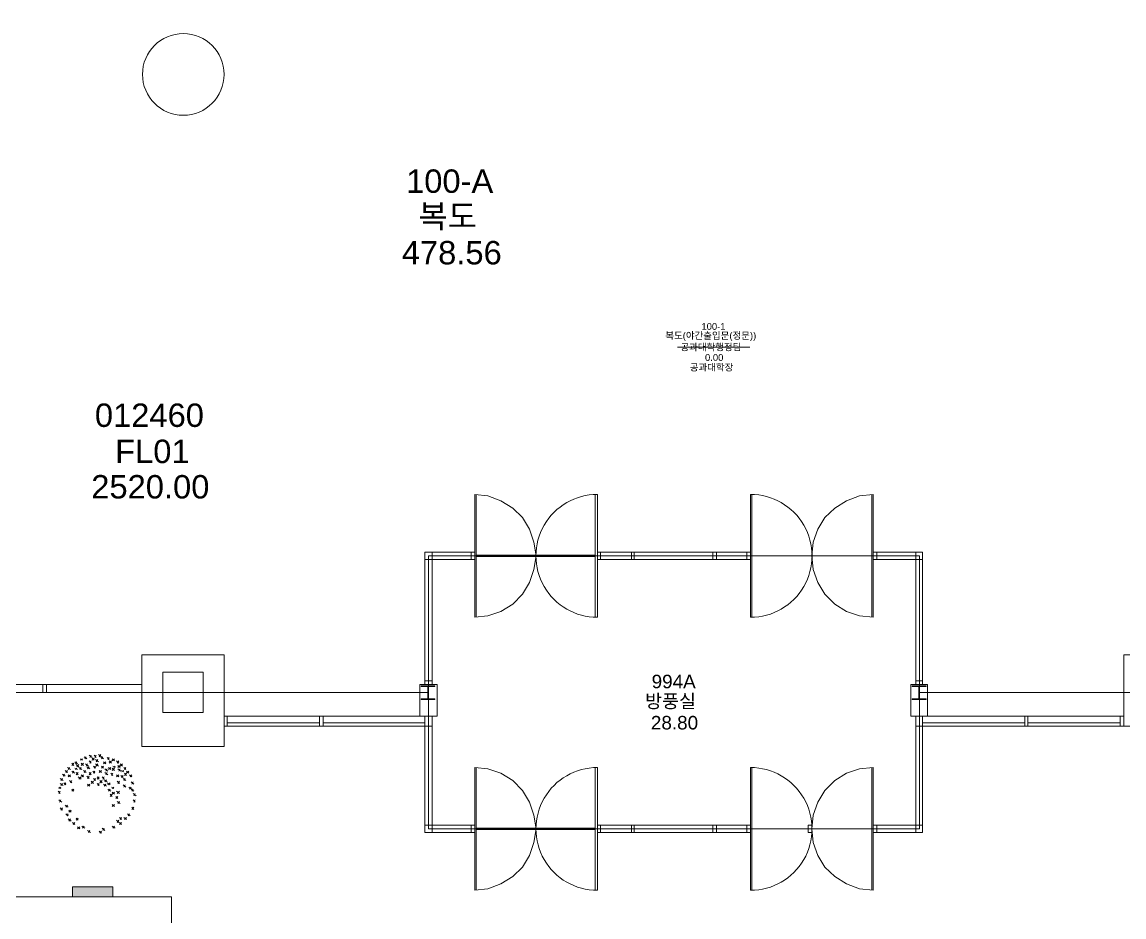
# Model space of a CAD drawing. Header units: millimetres. Extents: x -2246 to 101218, y 0 to 66109.
# Drawn here: x 59306 to 75471, y 13514 to 26635 of the extents above; entities that cross this region are included whole.
import ezdxf

# ---------------------------------------------------------------- set-up
doc = ezdxf.new("R2010")
doc.units = ezdxf.units.MM
for name, color, linetype in [('PDF_문자', 7, 'Continuous'), ('PDF_솔리드 채우기', 7, 'Continuous'), ('PDF_형상', 7, 'Continuous')]:
    doc.layers.add(name, color=color, linetype=linetype)
doc.styles.add('PDF 맑은고딕', font='Arial.ttf')

msp = doc.modelspace()

# ---------------------------------------------------------------- linework, layer by layer
at = {"layer": 'PDF_솔리드 채우기', "transparency": 33554559}
for points in [[(60047, 13958), (60640, 13958), (60640, 13958)], [(60047, 13958), (60047, 13809), (60640, 13809)], [(60047, 13958), (60640, 13958), (60640, 13809)], [(60047, 13809), (60640, 13809), (60640, 13809)]]:
    msp.add_solid(points, dxfattribs=at)
at = {"layer": 'PDF_형상', "lineweight": 5}
for points in [[(25061, 49219), (66868, 49219), (76242, 49219), (78572, 49219), (90467, 49219), (90467, 37514), (90467, 16404), (83466, 16404), (79674, 16404), (79674, 16807), (72471, 16807), (72471, 14805), (65269, 14805), (65269, 16807), (58066, 16807)], [(58066, 16807), (65269, 16807), (65269, 18809), (72471, 18809), (72471, 16807), (79674, 16807), (79674, 20313), (79674, 26107), (83466, 26107), (83466, 28511)], [(61064, 16923), (58214, 16923), (58214, 23289), (57664, 23289)], [(68923, 21870), (69982, 21870)], [(65968, 19709), (65968, 17908)], [(67715, 19709), (67715, 17908)], [(70014, 19709), (70014, 17908)], [(71772, 19709), (71772, 17908)], [(65216, 18756), (65894, 18756), (65894, 18862), (65322, 18862), (65322, 18756), (65322, 16976)], [(65216, 18862), (65216, 16976)], [(65269, 18756), (65269, 16976)], [(65322, 18809), (65894, 18809)], [(65968, 18819), (67715, 18819)], [(65968, 18798), (67715, 18798)], [(67790, 18809), (68245, 18809)], [(68287, 18862), (68287, 18756)], [(68287, 18809), (69940, 18809), (69495, 18809)], [(69442, 18862), (69442, 18756)], [(72418, 16976), (72418, 18756), (72418, 18862), (71846, 18862), (71846, 18756), (72514, 18756)], [(72418, 18809), (71846, 18809)], [(72471, 18756), (72471, 16976)], [(72514, 18862), (72514, 16976)], [(58214, 16807), (61064, 16807)], [(65216, 16457), (62271, 16457)], [(63669, 16362), (62314, 16362)], [(63669, 16457), (63669, 16309), (63722, 16309), (63722, 16457), (63669, 16457), (63669, 16309)], [(65216, 16362), (63722, 16362)], [(65322, 16457), (65322, 16309), (65322, 14858), (65322, 14752)], [(75469, 16457), (72514, 16457), (72514, 14752), (71846, 14752), (71846, 14858), (72418, 14858)], [(72418, 14752), (72418, 14858), (72418, 16457), (72418, 16309)], [(72514, 16362), (74018, 16362)], [(74060, 16457), (74060, 16309), (74018, 16309), (74018, 16457), (74060, 16457), (74060, 16309)], [(74060, 16362), (75416, 16362)], [(65322, 14858), (65894, 14858), (65894, 14752), (65216, 14752), (65216, 16309), (62271, 16309)], [(65269, 16309), (65269, 14858)], [(72471, 16309), (72471, 14858)], [(72514, 16309), (75469, 16309)], [(60259, 15832), (60216, 15864)], [(60227, 15832), (60248, 15864)], [(60333, 15854), (60290, 15885)], [(60301, 15854), (60322, 15885)], [(60365, 15811), (60333, 15843)], [(60333, 15811), (60365, 15843)], [(60396, 15854), (60365, 15885)], [(60375, 15854), (60396, 15885)], [(60470, 15864), (60428, 15896)], [(60439, 15864), (60460, 15896)], [(60502, 15832), (60460, 15864)], [(60470, 15832), (60492, 15864)], [(60587, 15822), (60555, 15854)], [(60566, 15822), (60587, 15854)], [(60015, 15674), (59973, 15705)], [(59983, 15674), (60004, 15705)], [(60068, 15737), (60036, 15769)], [(60036, 15737), (60068, 15769)], [(60121, 15758), (60079, 15790)], [(60121, 15674), (60079, 15695)], [(60089, 15758), (60110, 15790)], [(60089, 15674), (60110, 15695)], [(60142, 15716), (60100, 15748)], [(60110, 15716), (60142, 15748)], [(60184, 15674), (60142, 15705)], [(60153, 15674), (60174, 15705)], [(60195, 15811), (60163, 15832)], [(60163, 15811), (60195, 15832)], [(60206, 15737), (60174, 15769)], [(60174, 15737), (60206, 15769)], [(60280, 15726), (60237, 15758)], [(60248, 15726), (60269, 15758)], [(60301, 15684), (60259, 15716)], [(60269, 15684), (60290, 15716)], [(60322, 15769), (60290, 15801)], [(60301, 15769), (60322, 15801)], [(60386, 15695), (60354, 15726)], [(60365, 15695), (60386, 15726)], [(60428, 15790), (60386, 15822)], [(60428, 15726), (60386, 15758)], [(60396, 15790), (60418, 15822)], [(60396, 15726), (60418, 15758)], [(60502, 15695), (60470, 15726)], [(60470, 15695), (60502, 15726)], [(60534, 15758), (60502, 15790)], [(60502, 15758), (60534, 15790)], [(60566, 15652), (60523, 15684)], [(60534, 15652), (60555, 15684)], [(60608, 15674), (60576, 15705)], [(60576, 15674), (60608, 15705)], [(60619, 15769), (60587, 15801)], [(60587, 15769), (60619, 15801)], [(60661, 15801), (60629, 15832)], [(60629, 15801), (60661, 15832)], [(60661, 15663), (60629, 15695)], [(60629, 15663), (60661, 15695)], [(60672, 15705), (60640, 15726)], [(60651, 15705), (60672, 15726)], [(60725, 15769), (60693, 15801)], [(60703, 15769), (60725, 15801)], [(60746, 15705), (60714, 15737)], [(60714, 15705), (60746, 15737)], [(60756, 15652), (60714, 15684)], [(60725, 15652), (60746, 15684)], [(60778, 15726), (60746, 15758)], [(60746, 15726), (60778, 15758)], [(60831, 15674), (60799, 15705)], [(60809, 15674), (60831, 15705)], [(65968, 15705), (65968, 13905)], [(67715, 15705), (67715, 13905)], [(70014, 15705), (70014, 13905)], [(71772, 15705), (71772, 13905)], [(59909, 15515), (59867, 15546)], [(59877, 15515), (59898, 15546)], [(59941, 15578), (59898, 15610)], [(59909, 15578), (59930, 15610)], [(59973, 15631), (59941, 15663)], [(59951, 15631), (59973, 15663)], [(60015, 15568), (59983, 15599)], [(59983, 15568), (60015, 15599)], [(60079, 15621), (60036, 15652)], [(60047, 15621), (60068, 15652)], [(60132, 15599), (60100, 15631)], [(60100, 15599), (60132, 15631)], [(60174, 15536), (60132, 15568)], [(60142, 15536), (60174, 15568)], [(60206, 15568), (60174, 15599)], [(60184, 15568), (60206, 15599)], [(60248, 15631), (60206, 15663)], [(60216, 15631), (60237, 15663)], [(60290, 15546), (60259, 15578)], [(60269, 15546), (60290, 15578)], [(60322, 15599), (60290, 15631)], [(60290, 15599), (60322, 15631)], [(60375, 15621), (60343, 15652)], [(60354, 15621), (60375, 15652)], [(60386, 15515), (60354, 15546)], [(60365, 15515), (60386, 15546)], [(60439, 15536), (60407, 15568)], [(60407, 15536), (60439, 15568)], [(60470, 15631), (60439, 15663)], [(60439, 15631), (60470, 15663)], [(60513, 15536), (60481, 15568)], [(60492, 15536), (60513, 15568)], [(60555, 15493), (60513, 15525)], [(60566, 15599), (60523, 15631)], [(60523, 15493), (60545, 15525)], [(60534, 15599), (60555, 15631)], [(60640, 15589), (60608, 15621)], [(60619, 15589), (60640, 15621)], [(60725, 15568), (60693, 15599)], [(60693, 15568), (60725, 15599)], [(60788, 15557), (60756, 15589)], [(60799, 15642), (60767, 15663)], [(60767, 15642), (60799, 15663)], [(60767, 15557), (60788, 15589)], [(60831, 15515), (60788, 15546)], [(60799, 15515), (60820, 15546)], [(60809, 15589), (60841, 15621), (60873, 15652)], [(60841, 15589), (60809, 15621)], [(60873, 15621), (60841, 15652)], [(60915, 15568), (60884, 15599)], [(60894, 15568), (60915, 15599)], [(59877, 15398), (59846, 15419)], [(59846, 15398), (59877, 15419)], [(59909, 15440), (59867, 15472)], [(59877, 15440), (59898, 15472)], [(59951, 15451), (59920, 15483)], [(59930, 15451), (59951, 15483)], [(60036, 15483), (60004, 15515)], [(60015, 15483), (60036, 15515)], [(60068, 15356), (60036, 15388)], [(60036, 15356), (60068, 15388)], [(60301, 15430), (60269, 15462)], [(60269, 15430), (60301, 15462)], [(60354, 15472), (60322, 15504)], [(60322, 15472), (60354, 15504)], [(60439, 15440), (60407, 15472)], [(60418, 15440), (60439, 15472)], [(60481, 15483), (60449, 15515)], [(60449, 15483), (60481, 15515)], [(60545, 15430), (60502, 15462)], [(60513, 15430), (60534, 15462)], [(60598, 15451), (60555, 15483)], [(60566, 15451), (60598, 15483)], [(60608, 15356), (60566, 15388)], [(60576, 15356), (60598, 15388)], [(60651, 15398), (60619, 15419)], [(60629, 15398), (60651, 15419)], [(60735, 15472), (60703, 15504)], [(60714, 15472), (60735, 15504)], [(60831, 15419), (60788, 15451)], [(60799, 15419), (60820, 15451)], [(60915, 15388), (60873, 15419)], [(60884, 15388), (60905, 15419)], [(60947, 15462), (60905, 15493)], [(60947, 15356), (60905, 15388)], [(60915, 15462), (60937, 15493)], [(60915, 15356), (60937, 15388)], [(59867, 15324), (59835, 15356)], [(59846, 15324), (59867, 15356)], [(59888, 15197), (59846, 15229)], [(59856, 15197), (59877, 15229)], [(60598, 15282), (60629, 15313), (60661, 15345)], [(60629, 15282), (60598, 15313)], [(60661, 15313), (60629, 15345)], [(60714, 15250), (60682, 15282)], [(60682, 15250), (60714, 15282)], [(60735, 15324), (60693, 15356)], [(60703, 15324), (60735, 15356)], [(60746, 15176), (60703, 15207)], [(60714, 15176), (60735, 15207)], [(60979, 15292), (60937, 15324)], [(60968, 15197), (60937, 15229)], [(60947, 15292), (60968, 15324)], [(60947, 15197), (60968, 15229)], [(59898, 15080), (59867, 15112)], [(59877, 15080), (59898, 15112)], [(59983, 15123), (59941, 15155)], [(59951, 15123), (59973, 15155)], [(60026, 15049), (59994, 15080)], [(59994, 15049), (60026, 15080)], [(60661, 15133), (60629, 15165)], [(60629, 15133), (60661, 15165)], [(60947, 15091), (60915, 15123)], [(60915, 15091), (60947, 15123)], [(59983, 14996), (59951, 15027)], [(59962, 14996), (59983, 15027)], [(60026, 14921), (59983, 14953)], [(59994, 14921), (60015, 14953)], [(60079, 14869), (60047, 14900)], [(60057, 14869), (60079, 14900)], [(60132, 14932), (60100, 14964)], [(60100, 14932), (60132, 14964)], [(60725, 14900), (60693, 14932)], [(60703, 14900), (60725, 14932)], [(60767, 14943), (60735, 14974)], [(60767, 14869), (60735, 14900)], [(60735, 14869), (60767, 14900)], [(60746, 14943), (60767, 14974)], [(60841, 14943), (60799, 14974)], [(60809, 14943), (60841, 14974)], [(60894, 14996), (60852, 15027)], [(60862, 14996), (60884, 15027)], [(60153, 14805), (60121, 14837)], [(60121, 14805), (60153, 14837)], [(60227, 14816), (60184, 14847)], [(60195, 14816), (60216, 14847)], [(60312, 14752), (60269, 14784)], [(60280, 14752), (60301, 14784)], [(60470, 14741), (60439, 14773)], [(60449, 14741), (60470, 14773)], [(60523, 14784), (60481, 14816)], [(60492, 14784), (60513, 14816)], [(60672, 14816), (60629, 14847)], [(60640, 14816), (60661, 14847)], [(65322, 14805), (65894, 14805)], [(65968, 14816), (67715, 14816)], [(65968, 14794), (67715, 14794)], [(67790, 14805), (68245, 14805)], [(68287, 14858), (68287, 14752)], [(68287, 14805), (69940, 14805), (69495, 14805)], [(69442, 14858), (69442, 14752)], [(70840, 14858), (70840, 14752)], [(72418, 14805), (71846, 14805)], [(59994, 8810), (58193, 8810), (58193, 13809), (61498, 13809), (61498, 8810), (60693, 8810)], [(61498, 13809), (60492, 13809)]]:
    msp.add_lwpolyline(points, dxfattribs=at)
for points in [[(65947, 17908), (66137, 17930), (66328, 17993), (66508, 18099), (66646, 18247), (66752, 18417), (66815, 18608), (66847, 18809), (66815, 19010), (66752, 19201), (66646, 19370), (66508, 19508), (66328, 19614), (66137, 19688), (65947, 19709)], [(71793, 19709), (71592, 19688), (71402, 19614), (71232, 19508), (71084, 19370), (70978, 19201), (70914, 19010), (70893, 18809), (70914, 18608), (70978, 18417), (71084, 18247), (71232, 18099), (71402, 17993), (71592, 17930), (71793, 17908)], [(65322, 18862), (65322, 18756), (65216, 18756), (65216, 18862)], [(72471, 14805), (72471, 18809), (65269, 18809), (65269, 14805)], [(65894, 18862), (65894, 18756), (65947, 18756), (65947, 18862)], [(67790, 18862), (67790, 18756), (67747, 18756), (67747, 18862)], [(67790, 18756), (67790, 18862), (69940, 18862), (69940, 18756)], [(68287, 18862), (68287, 18756), (68245, 18756), (68245, 18862)], [(69442, 18862), (69442, 18756), (69495, 18756), (69495, 18862)], [(69940, 18862), (69940, 18756), (69993, 18756), (69993, 18862)], [(71846, 18862), (71846, 18756), (71793, 18756), (71793, 18862)], [(72418, 18862), (72418, 18756), (72514, 18756), (72514, 18862)], [(61064, 17358), (61064, 16012), (62271, 16012), (62271, 17358)], [(75469, 17358), (75469, 16309), (76666, 16309), (76666, 17358)], [(61371, 17103), (61964, 17103), (61964, 16510), (61371, 16510)], [(61371, 17103), (61964, 17103), (61964, 16510), (61371, 16510)], [(65322, 16923), (65322, 16976), (65216, 16976), (65216, 16923)], [(72418, 16923), (72418, 16976), (72514, 16976), (72514, 16923)], [(59613, 16807), (59665, 16807), (59665, 16923), (59613, 16923)], [(65142, 16923), (65396, 16923), (65396, 16457), (65142, 16457)], [(65163, 16701), (65364, 16701), (65364, 16712), (65269, 16712), (65269, 16892), (65364, 16892), (65364, 16902), (65163, 16902), (65163, 16892), (65258, 16892), (65258, 16712), (65163, 16712)], [(72588, 16923), (72344, 16923), (72344, 16457), (72588, 16457)], [(72567, 16701), (72365, 16701), (72365, 16712), (72461, 16712), (72461, 16892), (72365, 16892), (72365, 16902), (72567, 16902), (72567, 16892), (72471, 16892), (72471, 16712), (72567, 16712)], [(62271, 16457), (62271, 16309), (62314, 16309), (62314, 16457)], [(65322, 16457), (65322, 16309), (65216, 16309), (65216, 16457)], [(72418, 16457), (72418, 16309), (72514, 16309), (72514, 16457)], [(75469, 16457), (75469, 16309), (75416, 16309), (75416, 16457)], [(65947, 13905), (66137, 13926), (66328, 14000), (66508, 14106), (66646, 14244), (66752, 14413), (66815, 14604), (66847, 14805), (66815, 15006), (66752, 15197), (66646, 15366), (66508, 15515), (66328, 15621), (66137, 15684), (65947, 15705)], [(71793, 15705), (71592, 15684), (71402, 15621), (71232, 15515), (71084, 15366), (70978, 15197), (70914, 15006), (70893, 14805), (70914, 14604), (70978, 14413), (71084, 14244), (71232, 14106), (71402, 14000), (71592, 13926), (71793, 13905)], [(65322, 14858), (65322, 14752), (65216, 14752), (65216, 14858)], [(65894, 14858), (65894, 14752), (65947, 14752), (65947, 14858)], [(67790, 14858), (67790, 14752), (67747, 14752), (67747, 14858)], [(69940, 14752), (67790, 14752), (67790, 14858), (69940, 14858)], [(68287, 14858), (68287, 14752), (68245, 14752), (68245, 14858)], [(69442, 14858), (69442, 14752), (69495, 14752), (69495, 14858)], [(69940, 14858), (69940, 14752), (69993, 14752), (69993, 14858)], [(70840, 14858), (70840, 14752), (70893, 14752), (70893, 14858)], [(71846, 14858), (71846, 14752), (71793, 14752), (71793, 14858)], [(72418, 14858), (72418, 14752), (72514, 14752), (72514, 14858)], [(60047, 13809), (60640, 13809), (60640, 13958), (60047, 13958)]]:
    msp.add_lwpolyline(points, close=True, dxfattribs=at)
for points in [[(67747, 19709), (67747, 17908, -1.001774)], [(69993, 19709), (69993, 17908, 1.001768)], [(67747, 15705), (67747, 13905, -1.001776)], [(69993, 15705), (69993, 13905, 1.00177)]]:
    msp.add_lwpolyline(points, format="xyb", close=True, dxfattribs=at)
msp.add_circle((61672, 25867), 599, dxfattribs=at)

# ---------------------------------------------------------------- texts
at = {"layer": 'PDF_문자', "attachment_point": 4, "style": 'PDF 맑은고딕'}
for s, insert, char_height in [('100-A', (64940, 24300), 343.2), ('복도', (65120, 23770), 343.2), ('478.56', (64877, 23251), 343.2), ('100-1', (69273, 22171), 98.6), ('복도(야간출입문(정문))', (68743, 22023), 99.14), ('공과대학행정팀', (68965, 21864), 99.1), ('0.00', (69325, 21716), 99.1), ('공과대학장', (69103, 21567), 99.1), ('012460', (60375, 20868), 343.2), ('FL01', (60672, 20338), 343.2), ('2520.00', (60322, 19819), 343.2), ('994A', (68542, 16965), 198.3), ('방풍실', (68446, 16668), 198.3), ('28.80', (68531, 16361), 198.3)]:
    msp.add_mtext(s, dxfattribs=dict(at, insert=insert, char_height=char_height))

doc.saveas('drawing.dxf')
